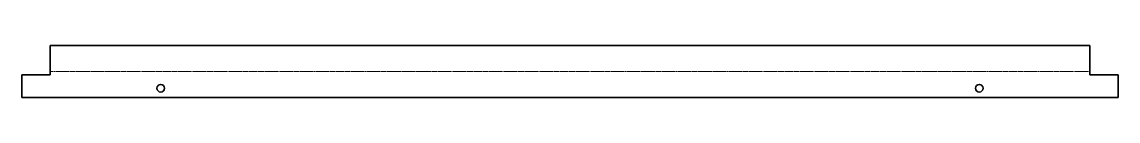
# Model space of a CAD drawing. Header units: inches. Extents: x 0 to 774, y 0 to 37.
import ezdxf

# ---------------------------------------------------------------- set-up
doc = ezdxf.new("R2010")
doc.units = ezdxf.units.IN
doc.header["$MEASUREMENT"] = 0
doc.linetypes.add('Chain', pattern=[13.68, 9.12, -1.14, 2.28, -1.14])
doc.layers.add('SIMUMAK Bend Centerline (ISO)', color=7, linetype='Chain', lineweight=9)
doc.layers.add('SIMUMAK Visible (ISO)', color=7, linetype='Continuous', lineweight=35)

# ---------------------------------------------------------------- blocks, each defined once
blk = doc.blocks.new('FUETRA')
at = {"layer": 'SIMUMAK Bend Centerline (ISO)', "ltscale": 0.263158}
blk.add_line((20, 18.26), (754, 18.26), dxfattribs=at)
at = {"layer": 'SIMUMAK Visible (ISO)'}
for p, q in [((20, 36.52), (754, 36.52)), ((20, 36.52), (20, 16)), ((754, 16), (754, 36.52)), ((0, 0), (0, 16)), ((20, 16), (0, 16)), ((774, 16), (754, 16)), ((774, 16), (774, 0)), ((774, 0), (0, 0))]:
    blk.add_line(p, q, dxfattribs=at)
for centre in [(98, 6.5), (676, 6.5)]:
    blk.add_circle(centre, 2.7, dxfattribs=at)

msp = doc.modelspace()

# ---------------------------------------------------------------- block references
msp.add_blockref('FUETRA', (0, 0))

doc.saveas('drawing.dxf')
